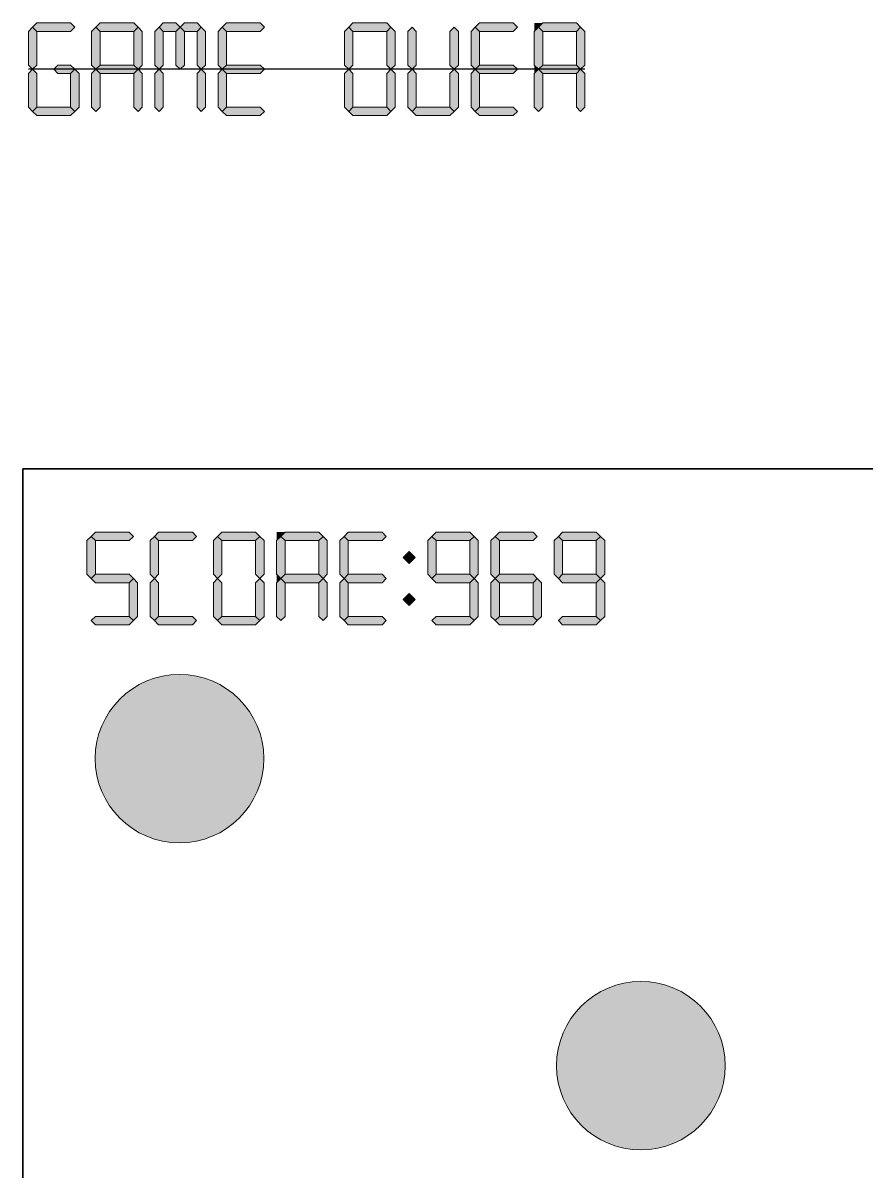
# Model space of a CAD drawing. Header units: millimetres. Extents: x -914 to 2637, y 40 to 664.
# Drawn here: x 2235.8 to 2435.8, y 373 to 645.5 of the extents above; entities that cross this region are included whole.
import ezdxf

# ---------------------------------------------------------------- set-up
doc = ezdxf.new("R2010")
doc.units = ezdxf.units.MM
doc.header["$MEASUREMENT"] = 0
doc.layers.get('DEFPOINTS').update_dxf_attribs({"lineweight": 9})
picture_1 = doc.add_image_def('image1.jpg', size_in_pixel=(400, 500))

msp = doc.modelspace()

# ---------------------------------------------------------------- hatches: boundary and pattern name
h = msp.add_hatch(color=256)
h.dxf.hatch_style = 1
h.set_gradient(color1=(255, 0, 255), color2=(255, 0, 0), rotation=90, tint=1, name='SPHERICAL')
h.paths.add_polyline_path([(2237.09, 635.48), (2238.09, 634.48), (2239.09, 635.48), (2239.09, 643.48), (2238.09, 644.48), (2237.09, 643.48)])
h = msp.add_hatch(color=256)
h.dxf.hatch_style = 1
h.set_gradient(color1=(255, 0, 255), color2=(255, 0, 0), rotation=90, tint=1, name='SPHERICAL')
h.paths.add_polyline_path([(2247.09, 643.48), (2248.09, 644.48), (2247.09, 645.48), (2239.09, 645.48), (2238.09, 644.48), (2239.09, 643.48)])
h = msp.add_hatch(color=256)
h.dxf.hatch_style = 1
h.set_gradient(color1=(255, 0, 255), color2=(255, 0, 0), rotation=90, tint=1, name='SPHERICAL')
h.paths.add_polyline_path([(2252.09, 635.48), (2253.09, 634.48), (2254.09, 635.48), (2254.09, 643.48), (2253.09, 644.48), (2252.09, 643.48)])
h = msp.add_hatch(color=256)
h.dxf.hatch_style = 1
h.set_gradient(color1=(255, 0, 255), color2=(255, 0, 0), rotation=90, tint=1, name='SPHERICAL')
h.paths.add_polyline_path([(2262.09, 643.48), (2263.09, 644.48), (2262.09, 645.48), (2254.09, 645.48), (2253.09, 644.48), (2254.09, 643.48)])
h = msp.add_hatch(color=256)
h.dxf.hatch_style = 1
h.set_gradient(color1=(255, 0, 255), color2=(255, 0, 0), rotation=90, tint=1, name='SPHERICAL')
h.paths.add_polyline_path([(2262.09, 635.48), (2263.09, 634.48), (2264.09, 635.48), (2264.09, 643.48), (2263.09, 644.48), (2262.09, 643.48)])
h = msp.add_hatch(color=256)
h.dxf.hatch_style = 1
h.set_gradient(color1=(255, 0, 255), color2=(255, 0, 0), rotation=90, tint=1, name='SPHERICAL')
h.paths.add_polyline_path([(2267.09, 635.48), (2268.09, 634.48), (2269.09, 635.48), (2269.09, 643.48), (2268.09, 644.48), (2267.09, 643.48)])
h = msp.add_hatch(color=256)
h.dxf.hatch_style = 1
h.set_gradient(color1=(255, 0, 255), color2=(255, 0, 0), rotation=90, tint=1, name='SPHERICAL')
h.paths.add_polyline_path([(2273.09, 644.48), (2272.09, 645.48), (2269.09, 645.48), (2268.09, 644.48), (2269.09, 643.48), (2272.09, 643.48)])
h = msp.add_hatch(color=256)
h.dxf.hatch_style = 1
h.set_gradient(color1=(255, 0, 255), color2=(255, 0, 0), rotation=90, tint=1, name='SPHERICAL')
h.paths.add_polyline_path([(2272.09, 635.48), (2273.09, 634.48), (2274.09, 635.48), (2274.09, 643.48), (2273.09, 644.48), (2272.09, 643.48)])
h = msp.add_hatch(color=256)
h.dxf.hatch_style = 1
h.set_gradient(color1=(255, 0, 255), color2=(255, 0, 0), rotation=90, tint=1, name='SPHERICAL')
h.paths.add_polyline_path([(2274.09, 643.48), (2277.09, 643.48), (2278.09, 644.48), (2277.09, 645.48), (2274.09, 645.48), (2273.09, 644.48)])
h = msp.add_hatch(color=256)
h.dxf.hatch_style = 1
h.set_gradient(color1=(255, 0, 255), color2=(255, 0, 0), rotation=90, tint=1, name='SPHERICAL')
h.paths.add_polyline_path([(2277.09, 635.48), (2278.09, 634.48), (2279.09, 635.48), (2279.09, 643.48), (2278.09, 644.48), (2277.09, 643.48)])
h = msp.add_hatch(color=256)
h.dxf.hatch_style = 1
h.set_gradient(color1=(255, 0, 255), color2=(255, 0, 0), rotation=90, tint=1, name='SPHERICAL')
h.paths.add_polyline_path([(2282.09, 635.48), (2283.09, 634.48), (2284.09, 635.48), (2284.09, 643.48), (2283.09, 644.48), (2282.09, 643.48)])
h = msp.add_hatch(color=256)
h.dxf.hatch_style = 1
h.set_gradient(color1=(255, 0, 255), color2=(255, 0, 0), rotation=90, tint=1, name='SPHERICAL')
h.paths.add_polyline_path([(2292.09, 643.48), (2293.09, 644.48), (2292.09, 645.48), (2284.09, 645.48), (2283.09, 644.48), (2284.09, 643.48)])
h = msp.add_hatch(color=256)
h.dxf.hatch_style = 1
h.set_gradient(color1=(255, 0, 255), color2=(255, 0, 0), rotation=90, tint=1, name='SPHERICAL')
h.paths.add_polyline_path([(2312.09, 635.48), (2313.09, 634.48), (2314.09, 635.48), (2314.09, 643.48), (2313.09, 644.48), (2312.09, 643.48)])
h = msp.add_hatch(color=256)
h.dxf.hatch_style = 1
h.set_gradient(color1=(255, 0, 255), color2=(255, 0, 0), rotation=90, tint=1, name='SPHERICAL')
h.paths.add_polyline_path([(2322.09, 643.48), (2323.09, 644.48), (2322.09, 645.48), (2314.09, 645.48), (2313.09, 644.48), (2314.09, 643.48)])
h = msp.add_hatch(color=256)
h.dxf.hatch_style = 1
h.set_gradient(color1=(255, 0, 255), color2=(255, 0, 0), rotation=90, tint=1, name='SPHERICAL')
h.paths.add_polyline_path([(2322.09, 635.48), (2323.09, 634.48), (2324.09, 635.48), (2324.09, 643.48), (2323.09, 644.48), (2322.09, 643.48)])
h = msp.add_hatch(color=256)
h.dxf.hatch_style = 1
h.set_gradient(color1=(255, 0, 255), color2=(255, 0, 0), rotation=90, tint=1, name='SPHERICAL')
h.paths.add_polyline_path([(2327.09, 635.48), (2328.09, 634.48), (2329.09, 635.48), (2329.09, 643.48), (2328.09, 644.48), (2327.09, 643.48)])
h = msp.add_hatch(color=256)
h.dxf.hatch_style = 1
h.set_gradient(color1=(255, 0, 255), color2=(255, 0, 0), rotation=90, tint=1, name='SPHERICAL')
h.paths.add_polyline_path([(2337.09, 635.48), (2338.09, 634.48), (2339.09, 635.48), (2339.09, 643.48), (2338.09, 644.48), (2337.09, 643.48)])
h = msp.add_hatch(color=256)
h.dxf.hatch_style = 1
h.set_gradient(color1=(255, 0, 255), color2=(255, 0, 0), rotation=90, tint=1, name='SPHERICAL')
h.paths.add_polyline_path([(2342.09, 635.48), (2343.09, 634.48), (2344.09, 635.48), (2344.09, 643.48), (2343.09, 644.48), (2342.09, 643.48)])
h = msp.add_hatch(color=256)
h.dxf.hatch_style = 1
h.set_gradient(color1=(255, 0, 255), color2=(255, 0, 0), rotation=90, tint=1, name='SPHERICAL')
h.paths.add_polyline_path([(2352.09, 643.48), (2353.09, 644.48), (2352.09, 645.48), (2344.09, 645.48), (2343.09, 644.48), (2344.09, 643.48)])
h = msp.add_hatch(color=256)
h.dxf.hatch_style = 1
h.set_gradient(color1=(255, 0, 255), color2=(255, 0, 255), rotation=90, tint=1, name='SPHERICAL')
h.paths.add_polyline_path([(2359.09, 645.48), (2357.09, 645.48), (2358.09, 644.48)])
h = msp.add_hatch(color=256)
h.dxf.hatch_style = 1
h.set_gradient(color1=(255, 0, 255), color2=(255, 0, 255), rotation=90, tint=1, name='SPHERICAL')
h.paths.add_polyline_path([(2358.09, 644.48), (2357.09, 645.48), (2357.09, 643.48)])
h = msp.add_hatch(color=256)
h.dxf.hatch_style = 1
h.set_gradient(color1=(255, 0, 255), color2=(255, 0, 0), rotation=90, tint=1, name='SPHERICAL')
h.paths.add_polyline_path([(2357.09, 635.48), (2358.09, 634.48), (2359.09, 635.48), (2359.09, 643.48), (2358.09, 644.48), (2357.09, 643.48)])
h = msp.add_hatch(color=256)
h.dxf.hatch_style = 1
h.set_gradient(color1=(255, 0, 255), color2=(255, 0, 0), rotation=90, tint=1, name='SPHERICAL')
h.paths.add_polyline_path([(2367.09, 643.48), (2368.09, 644.48), (2367.09, 645.48), (2359.09, 645.48), (2358.09, 644.48), (2359.09, 643.48)])
h = msp.add_hatch(color=256)
h.dxf.hatch_style = 1
h.set_gradient(color1=(255, 0, 255), color2=(255, 0, 0), rotation=90, tint=1, name='SPHERICAL')
h.paths.add_polyline_path([(2367.09, 635.48), (2368.09, 634.48), (2369.09, 635.48), (2369.09, 643.48), (2368.09, 644.48), (2367.09, 643.48)])
h = msp.add_hatch(color=256)
h.dxf.hatch_style = 1
h.set_gradient(color1=(255, 0, 255), color2=(255, 0, 0), rotation=90, tint=1, name='SPHERICAL')
h.paths.add_polyline_path([(2243.09, 634.48), (2244.09, 633.48), (2247.09, 633.48), (2248.09, 634.48), (2247.09, 635.48), (2244.09, 635.48)])
h = msp.add_hatch(color=256)
h.dxf.hatch_style = 1
h.set_gradient(color1=(255, 0, 255), color2=(255, 0, 0), rotation=90, tint=1, name='SPHERICAL')
h.paths.add_polyline_path([(2262.09, 633.48), (2263.09, 634.48), (2262.09, 635.48), (2254.09, 635.48), (2253.09, 634.48), (2254.09, 633.48)])
h = msp.add_hatch(color=256)
h.dxf.hatch_style = 1
h.set_gradient(color1=(255, 0, 255), color2=(255, 0, 0), rotation=90, tint=1, name='SPHERICAL')
h.paths.add_polyline_path([(2292.09, 633.48), (2293.09, 634.48), (2292.09, 635.48), (2284.09, 635.48), (2283.09, 634.48), (2284.09, 633.48)])
h = msp.add_hatch(color=256)
h.dxf.hatch_style = 1
h.set_gradient(color1=(255, 0, 255), color2=(255, 0, 0), rotation=90, tint=1, name='SPHERICAL')
h.paths.add_polyline_path([(2352.09, 633.48), (2353.09, 634.48), (2352.09, 635.48), (2344.09, 635.48), (2343.09, 634.48), (2344.09, 633.48)])
h = msp.add_hatch(color=256)
h.dxf.hatch_style = 1
h.set_gradient(color1=(255, 0, 255), color2=(255, 0, 255), rotation=90, tint=1, name='SPHERICAL')
h.paths.add_polyline_path([(2358.09, 634.48), (2357.09, 635.48), (2357.09, 633.48)])
h = msp.add_hatch(color=256)
h.dxf.hatch_style = 1
h.set_gradient(color1=(255, 0, 255), color2=(255, 0, 0), rotation=90, tint=1, name='SPHERICAL')
h.paths.add_polyline_path([(2367.09, 633.48), (2368.09, 634.48), (2367.09, 635.48), (2359.09, 635.48), (2358.09, 634.48), (2359.09, 633.48)])
h = msp.add_hatch(color=256)
h.dxf.hatch_style = 1
h.set_gradient(color1=(255, 0, 255), color2=(255, 0, 0), rotation=90, tint=1, name='SPHERICAL')
h.paths.add_polyline_path([(2237.09, 625.48), (2238.09, 624.48), (2239.09, 625.48), (2239.09, 633.48), (2238.09, 634.48), (2237.09, 633.48)])
h = msp.add_hatch(color=256)
h.dxf.hatch_style = 1
h.set_gradient(color1=(255, 0, 255), color2=(255, 0, 0), rotation=90, tint=1, name='SPHERICAL')
h.paths.add_polyline_path([(2247.09, 625.48), (2248.09, 624.48), (2249.09, 625.48), (2249.09, 633.48), (2248.09, 634.48), (2247.09, 633.48)])
h = msp.add_hatch(color=256)
h.dxf.hatch_style = 1
h.set_gradient(color1=(255, 0, 255), color2=(255, 0, 0), rotation=90, tint=1, name='SPHERICAL')
h.paths.add_polyline_path([(2252.09, 625.48), (2253.09, 624.48), (2254.09, 625.48), (2254.09, 633.48), (2253.09, 634.48), (2252.09, 633.48)])
h = msp.add_hatch(color=256)
h.dxf.hatch_style = 1
h.set_gradient(color1=(255, 0, 255), color2=(255, 0, 0), rotation=90, tint=1, name='SPHERICAL')
h.paths.add_polyline_path([(2262.09, 625.48), (2263.09, 624.48), (2264.09, 625.48), (2264.09, 633.48), (2263.09, 634.48), (2262.09, 633.48)])
h = msp.add_hatch(color=256)
h.dxf.hatch_style = 1
h.set_gradient(color1=(255, 0, 255), color2=(255, 0, 0), rotation=90, tint=1, name='SPHERICAL')
h.paths.add_polyline_path([(2267.09, 625.48), (2268.09, 624.48), (2269.09, 625.48), (2269.09, 633.48), (2268.09, 634.48), (2267.09, 633.48)])
h = msp.add_hatch(color=256)
h.dxf.hatch_style = 1
h.set_gradient(color1=(255, 0, 255), color2=(255, 0, 0), rotation=90, tint=1, name='SPHERICAL')
h.paths.add_polyline_path([(2277.09, 625.48), (2278.09, 624.48), (2279.09, 625.48), (2279.09, 633.48), (2278.09, 634.48), (2277.09, 633.48)])
h = msp.add_hatch(color=256)
h.dxf.hatch_style = 1
h.set_gradient(color1=(255, 0, 255), color2=(255, 0, 0), rotation=90, tint=1, name='SPHERICAL')
h.paths.add_polyline_path([(2282.09, 625.48), (2283.09, 624.48), (2284.09, 625.48), (2284.09, 633.48), (2283.09, 634.48), (2282.09, 633.48)])
h = msp.add_hatch(color=256)
h.dxf.hatch_style = 1
h.set_gradient(color1=(255, 0, 255), color2=(255, 0, 0), rotation=90, tint=1, name='SPHERICAL')
h.paths.add_polyline_path([(2312.09, 625.48), (2313.09, 624.48), (2314.09, 625.48), (2314.09, 633.48), (2313.09, 634.48), (2312.09, 633.48)])
h = msp.add_hatch(color=256)
h.dxf.hatch_style = 1
h.set_gradient(color1=(255, 0, 255), color2=(255, 0, 0), rotation=90, tint=1, name='SPHERICAL')
h.paths.add_polyline_path([(2322.09, 625.48), (2323.09, 624.48), (2324.09, 625.48), (2324.09, 633.48), (2323.09, 634.48), (2322.09, 633.48)])
h = msp.add_hatch(color=256)
h.dxf.hatch_style = 1
h.set_gradient(color1=(255, 0, 255), color2=(255, 0, 0), rotation=90, tint=1, name='SPHERICAL')
h.paths.add_polyline_path([(2327.09, 625.48), (2328.09, 624.48), (2329.09, 625.48), (2329.09, 633.48), (2328.09, 634.48), (2327.09, 633.48)])
h = msp.add_hatch(color=256)
h.dxf.hatch_style = 1
h.set_gradient(color1=(255, 0, 255), color2=(255, 0, 0), rotation=90, tint=1, name='SPHERICAL')
h.paths.add_polyline_path([(2337.09, 625.48), (2338.09, 624.48), (2339.09, 625.48), (2339.09, 633.48), (2338.09, 634.48), (2337.09, 633.48)])
h = msp.add_hatch(color=256)
h.dxf.hatch_style = 1
h.set_gradient(color1=(255, 0, 255), color2=(255, 0, 0), rotation=90, tint=1, name='SPHERICAL')
h.paths.add_polyline_path([(2342.09, 625.48), (2343.09, 624.48), (2344.09, 625.48), (2344.09, 633.48), (2343.09, 634.48), (2342.09, 633.48)])
h = msp.add_hatch(color=256)
h.dxf.hatch_style = 1
h.set_gradient(color1=(255, 0, 255), color2=(255, 0, 0), rotation=90, tint=1, name='SPHERICAL')
h.paths.add_polyline_path([(2357.09, 625.48), (2358.09, 624.48), (2359.09, 625.48), (2359.09, 633.48), (2358.09, 634.48), (2357.09, 633.48)])
h = msp.add_hatch(color=256)
h.dxf.hatch_style = 1
h.set_gradient(color1=(255, 0, 255), color2=(255, 0, 0), rotation=90, tint=1, name='SPHERICAL')
h.paths.add_polyline_path([(2367.09, 625.48), (2368.09, 624.48), (2369.09, 625.48), (2369.09, 633.48), (2368.09, 634.48), (2367.09, 633.48)])
h = msp.add_hatch(color=256)
h.dxf.hatch_style = 1
h.set_gradient(color1=(255, 0, 255), color2=(255, 0, 0), rotation=90, tint=1, name='SPHERICAL')
h.paths.add_polyline_path([(2247.09, 623.48), (2248.09, 624.48), (2247.09, 625.48), (2239.09, 625.48), (2238.09, 624.48), (2239.09, 623.48)])
h = msp.add_hatch(color=256)
h.dxf.hatch_style = 1
h.set_gradient(color1=(255, 0, 255), color2=(255, 0, 0), rotation=90, tint=1, name='SPHERICAL')
h.paths.add_polyline_path([(2292.09, 623.48), (2293.09, 624.48), (2292.09, 625.48), (2284.09, 625.48), (2283.09, 624.48), (2284.09, 623.48)])
h = msp.add_hatch(color=256)
h.dxf.hatch_style = 1
h.set_gradient(color1=(255, 0, 255), color2=(255, 0, 0), rotation=90, tint=1, name='SPHERICAL')
h.paths.add_polyline_path([(2322.09, 623.48), (2323.09, 624.48), (2322.09, 625.48), (2314.09, 625.48), (2313.09, 624.48), (2314.09, 623.48)])
h = msp.add_hatch(color=256)
h.dxf.hatch_style = 1
h.set_gradient(color1=(255, 0, 255), color2=(255, 0, 0), rotation=90, tint=1, name='SPHERICAL')
h.paths.add_polyline_path([(2337.09, 623.48), (2338.09, 624.48), (2337.09, 625.48), (2329.09, 625.48), (2328.09, 624.48), (2329.09, 623.48)])
h = msp.add_hatch(color=256)
h.dxf.hatch_style = 1
h.set_gradient(color1=(255, 0, 255), color2=(255, 0, 0), rotation=90, tint=1, name='SPHERICAL')
h.paths.add_polyline_path([(2352.09, 623.48), (2353.09, 624.48), (2352.09, 625.48), (2344.09, 625.48), (2343.09, 624.48), (2344.09, 623.48)])
h = msp.add_hatch(color=256)
h.dxf.hatch_style = 1
h.set_gradient(color1=(255, 0, 255), color2=(255, 0, 0), rotation=90, tint=1, name='SPHERICAL')
h.paths.add_polyline_path([(2250.98, 514.62), (2251.98, 513.62), (2252.98, 514.62), (2252.98, 522.62), (2251.98, 523.62), (2250.98, 522.62)])
h = msp.add_hatch(color=256)
h.dxf.hatch_style = 1
h.set_gradient(color1=(255, 0, 255), color2=(255, 0, 0), rotation=90, tint=1, name='SPHERICAL')
h.paths.add_polyline_path([(2260.98, 522.62), (2261.98, 523.62), (2260.98, 524.62), (2252.98, 524.62), (2251.98, 523.62), (2252.98, 522.62)])
h = msp.add_hatch(color=256)
h.dxf.hatch_style = 1
h.set_gradient(color1=(255, 0, 255), color2=(255, 0, 0), rotation=90, tint=1, name='SPHERICAL')
h.paths.add_polyline_path([(2265.98, 514.62), (2266.98, 513.62), (2267.98, 514.62), (2267.98, 522.62), (2266.98, 523.62), (2265.98, 522.62)])
h = msp.add_hatch(color=256)
h.dxf.hatch_style = 1
h.set_gradient(color1=(255, 0, 255), color2=(255, 0, 0), rotation=90, tint=1, name='SPHERICAL')
h.paths.add_polyline_path([(2275.98, 522.62), (2276.98, 523.62), (2275.98, 524.62), (2267.98, 524.62), (2266.98, 523.62), (2267.98, 522.62)])
h = msp.add_hatch(color=256)
h.dxf.hatch_style = 1
h.set_gradient(color1=(255, 0, 255), color2=(255, 0, 0), rotation=90, tint=1, name='SPHERICAL')
h.paths.add_polyline_path([(2280.98, 514.62), (2281.98, 513.62), (2282.98, 514.62), (2282.98, 522.62), (2281.98, 523.62), (2280.98, 522.62)])
h = msp.add_hatch(color=256)
h.dxf.hatch_style = 1
h.set_gradient(color1=(255, 0, 255), color2=(255, 0, 0), rotation=90, tint=1, name='SPHERICAL')
h.paths.add_polyline_path([(2290.98, 522.62), (2291.98, 523.62), (2290.98, 524.62), (2282.98, 524.62), (2281.98, 523.62), (2282.98, 522.62)])
h = msp.add_hatch(color=256)
h.dxf.hatch_style = 1
h.set_gradient(color1=(255, 0, 255), color2=(255, 0, 0), rotation=90, tint=1, name='SPHERICAL')
h.paths.add_polyline_path([(2290.98, 514.62), (2291.98, 513.62), (2292.98, 514.62), (2292.98, 522.62), (2291.98, 523.62), (2290.98, 522.62)])
h = msp.add_hatch(color=256)
h.dxf.hatch_style = 1
h.set_gradient(color1=(255, 0, 255), color2=(255, 0, 255), rotation=90, tint=1, name='SPHERICAL')
h.paths.add_polyline_path([(2297.98, 524.62), (2295.98, 524.62), (2296.98, 523.62)])
h = msp.add_hatch(color=256)
h.dxf.hatch_style = 1
h.set_gradient(color1=(255, 0, 255), color2=(255, 0, 255), rotation=90, tint=1, name='SPHERICAL')
h.paths.add_polyline_path([(2296.98, 523.62), (2295.98, 524.62), (2295.98, 522.62)])
h = msp.add_hatch(color=256)
h.dxf.hatch_style = 1
h.set_gradient(color1=(255, 0, 255), color2=(255, 0, 0), rotation=90, tint=1, name='SPHERICAL')
h.paths.add_polyline_path([(2295.98, 514.62), (2296.98, 513.62), (2297.98, 514.62), (2297.98, 522.62), (2296.98, 523.62), (2295.98, 522.62)])
h = msp.add_hatch(color=256)
h.dxf.hatch_style = 1
h.set_gradient(color1=(255, 0, 255), color2=(255, 0, 0), rotation=90, tint=1, name='SPHERICAL')
h.paths.add_polyline_path([(2305.98, 522.62), (2306.98, 523.62), (2305.98, 524.62), (2297.98, 524.62), (2296.98, 523.62), (2297.98, 522.62)])
h = msp.add_hatch(color=256)
h.dxf.hatch_style = 1
h.set_gradient(color1=(255, 0, 255), color2=(255, 0, 0), rotation=90, tint=1, name='SPHERICAL')
h.paths.add_polyline_path([(2305.98, 514.62), (2306.98, 513.62), (2307.98, 514.62), (2307.98, 522.62), (2306.98, 523.62), (2305.98, 522.62)])
h = msp.add_hatch(color=256)
h.dxf.hatch_style = 1
h.set_gradient(color1=(255, 0, 255), color2=(255, 0, 0), rotation=90, tint=1, name='SPHERICAL')
h.paths.add_polyline_path([(2310.98, 514.62), (2311.98, 513.62), (2312.98, 514.62), (2312.98, 522.62), (2311.98, 523.62), (2310.98, 522.62)])
h = msp.add_hatch(color=256)
h.dxf.hatch_style = 1
h.set_gradient(color1=(255, 0, 255), color2=(255, 0, 0), rotation=90, tint=1, name='SPHERICAL')
h.paths.add_polyline_path([(2320.98, 522.62), (2321.98, 523.62), (2320.98, 524.62), (2312.98, 524.62), (2311.98, 523.62), (2312.98, 522.62)])
h = msp.add_hatch(color=256)
h.dxf.hatch_style = 1
h.set_gradient(color1=(255, 0, 255), color2=(255, 0, 0), rotation=90, tint=1, name='SPHERICAL')
h.paths.add_polyline_path([(2331.81, 514.62), (2332.81, 513.62), (2333.81, 514.62), (2333.81, 522.62), (2332.81, 523.62), (2331.81, 522.62)])
h = msp.add_hatch(color=256)
h.dxf.hatch_style = 1
h.set_gradient(color1=(255, 0, 255), color2=(255, 0, 0), rotation=90, tint=1, name='SPHERICAL')
h.paths.add_polyline_path([(2341.81, 522.62), (2342.81, 523.62), (2341.81, 524.62), (2333.81, 524.62), (2332.81, 523.62), (2333.81, 522.62)])
h = msp.add_hatch(color=256)
h.dxf.hatch_style = 1
h.set_gradient(color1=(255, 0, 255), color2=(255, 0, 0), rotation=90, tint=1, name='SPHERICAL')
h.paths.add_polyline_path([(2343.81, 522.62), (2342.81, 523.62), (2341.81, 522.62), (2341.81, 514.62), (2342.81, 513.62), (2343.81, 514.62)])
h = msp.add_hatch(color=256)
h.dxf.hatch_style = 1
h.set_gradient(color1=(255, 0, 255), color2=(255, 0, 0), rotation=90, tint=1, name='SPHERICAL')
h.paths.add_polyline_path([(2346.81, 514.62), (2347.81, 513.62), (2348.81, 514.62), (2348.81, 522.62), (2347.81, 523.62), (2346.81, 522.62)])
h = msp.add_hatch(color=256)
h.dxf.hatch_style = 1
h.set_gradient(color1=(255, 0, 255), color2=(255, 0, 0), rotation=90, tint=1, name='SPHERICAL')
h.paths.add_polyline_path([(2356.81, 522.62), (2357.81, 523.62), (2356.81, 524.62), (2348.81, 524.62), (2347.81, 523.62), (2348.81, 522.62)])
h = msp.add_hatch(color=256)
h.dxf.hatch_style = 1
h.set_gradient(color1=(255, 0, 255), color2=(255, 0, 0), rotation=90, tint=1, name='SPHERICAL')
h.paths.add_polyline_path([(2361.81, 514.62), (2362.81, 513.62), (2363.81, 514.62), (2363.81, 522.62), (2362.81, 523.62), (2361.81, 522.62)])
h = msp.add_hatch(color=256)
h.dxf.hatch_style = 1
h.set_gradient(color1=(255, 0, 255), color2=(255, 0, 0), rotation=90, tint=1, name='SPHERICAL')
h.paths.add_polyline_path([(2371.81, 522.62), (2372.81, 523.62), (2371.81, 524.62), (2363.81, 524.62), (2362.81, 523.62), (2363.81, 522.62)])
h = msp.add_hatch(color=256)
h.dxf.hatch_style = 1
h.set_gradient(color1=(255, 0, 255), color2=(255, 0, 0), rotation=90, tint=1, name='SPHERICAL')
h.paths.add_polyline_path([(2373.81, 522.62), (2372.81, 523.62), (2371.81, 522.62), (2371.81, 514.62), (2372.81, 513.62), (2373.81, 514.62)])
h = msp.add_hatch(color=256)
h.dxf.hatch_style = 1
h.set_gradient(color1=(255, 0, 255), color2=(255, 0, 0), rotation=90, tint=1, name='SPHERICAL')
h.paths.add_polyline_path([(2328.81, 518.62), (2327.39, 520.03), (2325.98, 518.62), (2327.39, 517.21)])
h = msp.add_hatch(color=256)
h.dxf.hatch_style = 1
h.set_gradient(color1=(255, 0, 255), color2=(255, 0, 0), rotation=90, tint=1, name='SPHERICAL')
h.paths.add_polyline_path([(2260.98, 512.62), (2261.98, 513.62), (2260.98, 514.62), (2252.98, 514.62), (2251.98, 513.62), (2252.98, 512.62)])
h = msp.add_hatch(color=256)
h.dxf.hatch_style = 1
h.set_gradient(color1=(255, 0, 255), color2=(255, 0, 0), rotation=90, tint=1, name='SPHERICAL')
h.paths.add_polyline_path([(2260.98, 504.62), (2261.98, 503.62), (2262.98, 504.62), (2262.98, 512.62), (2261.98, 513.62), (2260.98, 512.62)])
h = msp.add_hatch(color=256)
h.dxf.hatch_style = 1
h.set_gradient(color1=(255, 0, 255), color2=(255, 0, 0), rotation=90, tint=1, name='SPHERICAL')
h.paths.add_polyline_path([(2265.98, 504.62), (2266.98, 503.62), (2267.98, 504.62), (2267.98, 512.62), (2266.98, 513.62), (2265.98, 512.62)])
h = msp.add_hatch(color=256)
h.dxf.hatch_style = 1
h.set_gradient(color1=(255, 0, 255), color2=(255, 0, 0), rotation=90, tint=1, name='SPHERICAL')
h.paths.add_polyline_path([(2280.98, 504.62), (2281.98, 503.62), (2282.98, 504.62), (2282.98, 512.62), (2281.98, 513.62), (2280.98, 512.62)])
h = msp.add_hatch(color=256)
h.dxf.hatch_style = 1
h.set_gradient(color1=(255, 0, 255), color2=(255, 0, 0), rotation=90, tint=1, name='SPHERICAL')
h.paths.add_polyline_path([(2290.98, 504.62), (2291.98, 503.62), (2292.98, 504.62), (2292.98, 512.62), (2291.98, 513.62), (2290.98, 512.62)])
h = msp.add_hatch(color=256)
h.dxf.hatch_style = 1
h.set_gradient(color1=(255, 0, 255), color2=(255, 0, 255), rotation=90, tint=1, name='SPHERICAL')
h.paths.add_polyline_path([(2296.98, 513.62), (2295.98, 514.62), (2295.98, 512.62)])
h = msp.add_hatch(color=256)
h.dxf.hatch_style = 1
h.set_gradient(color1=(255, 0, 255), color2=(255, 0, 0), rotation=90, tint=1, name='SPHERICAL')
h.paths.add_polyline_path([(2295.98, 504.62), (2296.98, 503.62), (2297.98, 504.62), (2297.98, 512.62), (2296.98, 513.62), (2295.98, 512.62)])
h = msp.add_hatch(color=256)
h.dxf.hatch_style = 1
h.set_gradient(color1=(255, 0, 255), color2=(255, 0, 0), rotation=90, tint=1, name='SPHERICAL')
h.paths.add_polyline_path([(2305.98, 512.62), (2306.98, 513.62), (2305.98, 514.62), (2297.98, 514.62), (2296.98, 513.62), (2297.98, 512.62)])
h = msp.add_hatch(color=256)
h.dxf.hatch_style = 1
h.set_gradient(color1=(255, 0, 255), color2=(255, 0, 0), rotation=90, tint=1, name='SPHERICAL')
h.paths.add_polyline_path([(2305.98, 504.62), (2306.98, 503.62), (2307.98, 504.62), (2307.98, 512.62), (2306.98, 513.62), (2305.98, 512.62)])
h = msp.add_hatch(color=256)
h.dxf.hatch_style = 1
h.set_gradient(color1=(255, 0, 255), color2=(255, 0, 0), rotation=90, tint=1, name='SPHERICAL')
h.paths.add_polyline_path([(2310.98, 504.62), (2311.98, 503.62), (2312.98, 504.62), (2312.98, 512.62), (2311.98, 513.62), (2310.98, 512.62)])
h = msp.add_hatch(color=256)
h.dxf.hatch_style = 1
h.set_gradient(color1=(255, 0, 255), color2=(255, 0, 0), rotation=90, tint=1, name='SPHERICAL')
h.paths.add_polyline_path([(2320.98, 512.62), (2321.98, 513.62), (2320.98, 514.62), (2312.98, 514.62), (2311.98, 513.62), (2312.98, 512.62)])
h = msp.add_hatch(color=256)
h.dxf.hatch_style = 1
h.set_gradient(color1=(255, 0, 255), color2=(255, 0, 0), rotation=90, tint=1, name='SPHERICAL')
h.paths.add_polyline_path([(2341.81, 512.62), (2342.81, 513.62), (2341.81, 514.62), (2333.81, 514.62), (2332.81, 513.62), (2333.81, 512.62)])
h = msp.add_hatch(color=256)
h.dxf.hatch_style = 1
h.set_gradient(color1=(255, 0, 255), color2=(255, 0, 0), rotation=90, tint=1, name='SPHERICAL')
h.paths.add_polyline_path([(2343.81, 512.62), (2342.81, 513.62), (2341.81, 512.62), (2341.81, 504.62), (2342.81, 503.62), (2343.81, 504.62)])
h = msp.add_hatch(color=256)
h.dxf.hatch_style = 1
h.set_gradient(color1=(255, 0, 255), color2=(255, 0, 0), rotation=90, tint=1, name='SPHERICAL')
h.paths.add_polyline_path([(2346.81, 504.62), (2347.81, 503.62), (2348.81, 504.62), (2348.81, 512.62), (2347.81, 513.62), (2346.81, 512.62)])
h = msp.add_hatch(color=256)
h.dxf.hatch_style = 1
h.set_gradient(color1=(255, 0, 255), color2=(255, 0, 0), rotation=90, tint=1, name='SPHERICAL')
h.paths.add_polyline_path([(2356.81, 512.62), (2357.81, 513.62), (2356.81, 514.62), (2348.81, 514.62), (2347.81, 513.62), (2348.81, 512.62)])
h = msp.add_hatch(color=256)
h.dxf.hatch_style = 1
h.set_gradient(color1=(255, 0, 255), color2=(255, 0, 0), rotation=90, tint=1, name='SPHERICAL')
h.paths.add_polyline_path([(2358.81, 512.62), (2357.81, 513.62), (2356.81, 512.62), (2356.81, 504.62), (2357.81, 503.62), (2358.81, 504.62)])
h = msp.add_hatch(color=256)
h.dxf.hatch_style = 1
h.set_gradient(color1=(255, 0, 255), color2=(255, 0, 0), rotation=90, tint=1, name='SPHERICAL')
h.paths.add_polyline_path([(2371.81, 512.62), (2372.81, 513.62), (2371.81, 514.62), (2363.81, 514.62), (2362.81, 513.62), (2363.81, 512.62)])
h = msp.add_hatch(color=256)
h.dxf.hatch_style = 1
h.set_gradient(color1=(255, 0, 255), color2=(255, 0, 0), rotation=90, tint=1, name='SPHERICAL')
h.paths.add_polyline_path([(2373.81, 512.62), (2372.81, 513.62), (2371.81, 512.62), (2371.81, 504.62), (2372.81, 503.62), (2373.81, 504.62)])
h = msp.add_hatch(color=256)
h.dxf.hatch_style = 1
h.set_gradient(color1=(255, 0, 255), color2=(255, 0, 0), rotation=90, tint=1, name='SPHERICAL')
h.paths.add_polyline_path([(2327.39, 510.03), (2325.98, 508.62), (2327.39, 507.21), (2328.81, 508.62)])
h = msp.add_hatch(color=256)
h.dxf.hatch_style = 1
h.set_gradient(color1=(255, 0, 255), color2=(255, 0, 0), rotation=90, tint=1, name='SPHERICAL')
h.paths.add_polyline_path([(2260.98, 502.62), (2261.98, 503.62), (2260.98, 504.62), (2252.98, 504.62), (2251.98, 503.62), (2252.98, 502.62)])
h = msp.add_hatch(color=256)
h.dxf.hatch_style = 1
h.set_gradient(color1=(255, 0, 255), color2=(255, 0, 0), rotation=90, tint=1, name='SPHERICAL')
h.paths.add_polyline_path([(2275.98, 502.62), (2276.98, 503.62), (2275.98, 504.62), (2267.98, 504.62), (2266.98, 503.62), (2267.98, 502.62)])
h = msp.add_hatch(color=256)
h.dxf.hatch_style = 1
h.set_gradient(color1=(255, 0, 255), color2=(255, 0, 0), rotation=90, tint=1, name='SPHERICAL')
h.paths.add_polyline_path([(2290.98, 502.62), (2291.98, 503.62), (2290.98, 504.62), (2282.98, 504.62), (2281.98, 503.62), (2282.98, 502.62)])
h = msp.add_hatch(color=256)
h.dxf.hatch_style = 1
h.set_gradient(color1=(255, 0, 255), color2=(255, 0, 0), rotation=90, tint=1, name='SPHERICAL')
h.paths.add_polyline_path([(2320.98, 502.62), (2321.98, 503.62), (2320.98, 504.62), (2312.98, 504.62), (2311.98, 503.62), (2312.98, 502.62)])
h = msp.add_hatch(color=256)
h.dxf.hatch_style = 1
h.set_gradient(color1=(255, 0, 255), color2=(255, 0, 0), rotation=90, tint=1, name='SPHERICAL')
h.paths.add_polyline_path([(2341.81, 502.62), (2342.81, 503.62), (2341.81, 504.62), (2333.81, 504.62), (2332.81, 503.62), (2333.81, 502.62)])
h = msp.add_hatch(color=256)
h.dxf.hatch_style = 1
h.set_gradient(color1=(255, 0, 255), color2=(255, 0, 0), rotation=90, tint=1, name='SPHERICAL')
h.paths.add_polyline_path([(2356.81, 502.62), (2357.81, 503.62), (2356.81, 504.62), (2348.81, 504.62), (2347.81, 503.62), (2348.81, 502.62)])
h = msp.add_hatch(color=256)
h.dxf.hatch_style = 1
h.set_gradient(color1=(255, 0, 255), color2=(255, 0, 0), rotation=90, tint=1, name='SPHERICAL')
h.paths.add_polyline_path([(2371.81, 502.62), (2372.81, 503.62), (2371.81, 504.62), (2363.81, 504.62), (2362.81, 503.62), (2363.81, 502.62)])
h = msp.add_hatch(color=256)
h.dxf.hatch_style = 1
h.set_gradient(color1=(0, 0, 255), rotation=90, tint=1, name='SPHERICAL')
h.paths.add_polyline_path([(2292.93, 470.86, 1), (2252.93, 470.86, 1)])
h = msp.add_hatch(color=256)
h.dxf.hatch_style = 1
h.set_gradient(color1=(255, 0, 0), rotation=90, tint=1, name='SPHERICAL')
h.paths.add_polyline_path([(2402.38, 397.97, 1), (2362.38, 397.97, 1)])

# ---------------------------------------------------------------- linework, layer by layer
msp.add_line((2369.09, 634.48), (2237.09, 634.48))
msp.add_lwpolyline([(2235.8, 39.62), (2635.8, 39.62), (2635.8, 539.62), (2235.8, 539.62)], close=True)
at = {"layer": 'DEFPOINTS'}
for points in [[(2239.09, 635.48), (2239.09, 643.48), (2238.09, 644.48), (2237.09, 643.48), (2237.09, 635.48), (2238.09, 634.48)], [(2247.09, 645.48), (2239.09, 645.48), (2238.09, 644.48), (2239.09, 643.48), (2247.09, 643.48), (2248.09, 644.48)], [(2254.09, 635.48), (2254.09, 643.48), (2253.09, 644.48), (2252.09, 643.48), (2252.09, 635.48), (2253.09, 634.48)], [(2262.09, 645.48), (2254.09, 645.48), (2253.09, 644.48), (2254.09, 643.48), (2262.09, 643.48), (2263.09, 644.48)], [(2264.09, 635.48), (2264.09, 643.48), (2263.09, 644.48), (2262.09, 643.48), (2262.09, 635.48), (2263.09, 634.48)], [(2269.09, 635.48), (2269.09, 643.48), (2268.09, 644.48), (2267.09, 643.48), (2267.09, 635.48), (2268.09, 634.48)], [(2272.09, 645.48), (2269.09, 645.48), (2268.09, 644.48), (2269.09, 643.48), (2272.09, 643.48), (2273.09, 644.48)], [(2274.09, 635.48), (2274.09, 643.48), (2273.09, 644.48), (2272.09, 643.48), (2272.09, 635.48), (2273.09, 634.48)], [(2274.09, 645.48), (2277.09, 645.48), (2278.09, 644.48), (2277.09, 643.48), (2274.09, 643.48), (2273.09, 644.48)], [(2279.09, 635.48), (2279.09, 643.48), (2278.09, 644.48), (2277.09, 643.48), (2277.09, 635.48), (2278.09, 634.48)], [(2284.09, 635.48), (2284.09, 643.48), (2283.09, 644.48), (2282.09, 643.48), (2282.09, 635.48), (2283.09, 634.48)], [(2292.09, 645.48), (2284.09, 645.48), (2283.09, 644.48), (2284.09, 643.48), (2292.09, 643.48), (2293.09, 644.48)], [(2314.09, 635.48), (2314.09, 643.48), (2313.09, 644.48), (2312.09, 643.48), (2312.09, 635.48), (2313.09, 634.48)], [(2322.09, 645.48), (2314.09, 645.48), (2313.09, 644.48), (2314.09, 643.48), (2322.09, 643.48), (2323.09, 644.48)], [(2324.09, 635.48), (2324.09, 643.48), (2323.09, 644.48), (2322.09, 643.48), (2322.09, 635.48), (2323.09, 634.48)], [(2329.09, 635.48), (2329.09, 643.48), (2328.09, 644.48), (2327.09, 643.48), (2327.09, 635.48), (2328.09, 634.48)], [(2339.09, 635.48), (2339.09, 643.48), (2338.09, 644.48), (2337.09, 643.48), (2337.09, 635.48), (2338.09, 634.48)], [(2344.09, 635.48), (2344.09, 643.48), (2343.09, 644.48), (2342.09, 643.48), (2342.09, 635.48), (2343.09, 634.48)], [(2352.09, 645.48), (2344.09, 645.48), (2343.09, 644.48), (2344.09, 643.48), (2352.09, 643.48), (2353.09, 644.48)], [(2359.09, 635.48), (2359.09, 643.48), (2358.09, 644.48), (2357.09, 643.48), (2357.09, 635.48), (2358.09, 634.48)], [(2367.09, 645.48), (2359.09, 645.48), (2358.09, 644.48), (2359.09, 643.48), (2367.09, 643.48), (2368.09, 644.48)], [(2369.09, 635.48), (2369.09, 643.48), (2368.09, 644.48), (2367.09, 643.48), (2367.09, 635.48), (2368.09, 634.48)], [(2247.09, 635.48), (2244.09, 635.48), (2243.09, 634.48), (2244.09, 633.48), (2247.09, 633.48), (2248.09, 634.48)], [(2262.09, 635.48), (2254.09, 635.48), (2253.09, 634.48), (2254.09, 633.48), (2262.09, 633.48), (2263.09, 634.48)], [(2292.09, 635.48), (2284.09, 635.48), (2283.09, 634.48), (2284.09, 633.48), (2292.09, 633.48), (2293.09, 634.48)], [(2352.09, 635.48), (2344.09, 635.48), (2343.09, 634.48), (2344.09, 633.48), (2352.09, 633.48), (2353.09, 634.48)], [(2367.09, 635.48), (2359.09, 635.48), (2358.09, 634.48), (2359.09, 633.48), (2367.09, 633.48), (2368.09, 634.48)], [(2239.09, 625.48), (2239.09, 633.48), (2238.09, 634.48), (2237.09, 633.48), (2237.09, 625.48), (2238.09, 624.48)], [(2249.09, 625.48), (2249.09, 633.48), (2248.09, 634.48), (2247.09, 633.48), (2247.09, 625.48), (2248.09, 624.48)], [(2254.09, 625.48), (2254.09, 633.48), (2253.09, 634.48), (2252.09, 633.48), (2252.09, 625.48), (2253.09, 624.48)], [(2264.09, 625.48), (2264.09, 633.48), (2263.09, 634.48), (2262.09, 633.48), (2262.09, 625.48), (2263.09, 624.48)], [(2269.09, 625.48), (2269.09, 633.48), (2268.09, 634.48), (2267.09, 633.48), (2267.09, 625.48), (2268.09, 624.48)], [(2279.09, 625.48), (2279.09, 633.48), (2278.09, 634.48), (2277.09, 633.48), (2277.09, 625.48), (2278.09, 624.48)], [(2284.09, 625.48), (2284.09, 633.48), (2283.09, 634.48), (2282.09, 633.48), (2282.09, 625.48), (2283.09, 624.48)], [(2314.09, 625.48), (2314.09, 633.48), (2313.09, 634.48), (2312.09, 633.48), (2312.09, 625.48), (2313.09, 624.48)], [(2324.09, 625.48), (2324.09, 633.48), (2323.09, 634.48), (2322.09, 633.48), (2322.09, 625.48), (2323.09, 624.48)], [(2329.09, 625.48), (2329.09, 633.48), (2328.09, 634.48), (2327.09, 633.48), (2327.09, 625.48), (2328.09, 624.48)], [(2339.09, 625.48), (2339.09, 633.48), (2338.09, 634.48), (2337.09, 633.48), (2337.09, 625.48), (2338.09, 624.48)], [(2344.09, 625.48), (2344.09, 633.48), (2343.09, 634.48), (2342.09, 633.48), (2342.09, 625.48), (2343.09, 624.48)], [(2359.09, 625.48), (2359.09, 633.48), (2358.09, 634.48), (2357.09, 633.48), (2357.09, 625.48), (2358.09, 624.48)], [(2369.09, 625.48), (2369.09, 633.48), (2368.09, 634.48), (2367.09, 633.48), (2367.09, 625.48), (2368.09, 624.48)], [(2247.09, 625.48), (2239.09, 625.48), (2238.09, 624.48), (2239.09, 623.48), (2247.09, 623.48), (2248.09, 624.48)], [(2292.09, 625.48), (2284.09, 625.48), (2283.09, 624.48), (2284.09, 623.48), (2292.09, 623.48), (2293.09, 624.48)], [(2322.09, 625.48), (2314.09, 625.48), (2313.09, 624.48), (2314.09, 623.48), (2322.09, 623.48), (2323.09, 624.48)], [(2337.09, 625.48), (2329.09, 625.48), (2328.09, 624.48), (2329.09, 623.48), (2337.09, 623.48), (2338.09, 624.48)], [(2352.09, 625.48), (2344.09, 625.48), (2343.09, 624.48), (2344.09, 623.48), (2352.09, 623.48), (2353.09, 624.48)], [(2252.98, 514.62), (2252.98, 522.62), (2251.98, 523.62), (2250.98, 522.62), (2250.98, 514.62), (2251.98, 513.62)], [(2260.98, 524.62), (2252.98, 524.62), (2251.98, 523.62), (2252.98, 522.62), (2260.98, 522.62), (2261.98, 523.62)], [(2267.98, 514.62), (2267.98, 522.62), (2266.98, 523.62), (2265.98, 522.62), (2265.98, 514.62), (2266.98, 513.62)], [(2275.98, 524.62), (2267.98, 524.62), (2266.98, 523.62), (2267.98, 522.62), (2275.98, 522.62), (2276.98, 523.62)], [(2282.98, 514.62), (2282.98, 522.62), (2281.98, 523.62), (2280.98, 522.62), (2280.98, 514.62), (2281.98, 513.62)], [(2290.98, 524.62), (2282.98, 524.62), (2281.98, 523.62), (2282.98, 522.62), (2290.98, 522.62), (2291.98, 523.62)], [(2292.98, 514.62), (2292.98, 522.62), (2291.98, 523.62), (2290.98, 522.62), (2290.98, 514.62), (2291.98, 513.62)], [(2297.98, 514.62), (2297.98, 522.62), (2296.98, 523.62), (2295.98, 522.62), (2295.98, 514.62), (2296.98, 513.62)], [(2305.98, 524.62), (2297.98, 524.62), (2296.98, 523.62), (2297.98, 522.62), (2305.98, 522.62), (2306.98, 523.62)], [(2307.98, 514.62), (2307.98, 522.62), (2306.98, 523.62), (2305.98, 522.62), (2305.98, 514.62), (2306.98, 513.62)], [(2312.98, 514.62), (2312.98, 522.62), (2311.98, 523.62), (2310.98, 522.62), (2310.98, 514.62), (2311.98, 513.62)], [(2320.98, 524.62), (2312.98, 524.62), (2311.98, 523.62), (2312.98, 522.62), (2320.98, 522.62), (2321.98, 523.62)], [(2333.81, 514.62), (2333.81, 522.62), (2332.81, 523.62), (2331.81, 522.62), (2331.81, 514.62), (2332.81, 513.62)], [(2333.81, 524.62), (2341.81, 524.62), (2342.81, 523.62), (2341.81, 522.62), (2333.81, 522.62), (2332.81, 523.62)], [(2341.81, 514.62), (2341.81, 522.62), (2342.81, 523.62), (2343.81, 522.62), (2343.81, 514.62), (2342.81, 513.62)], [(2348.81, 514.62), (2348.81, 522.62), (2347.81, 523.62), (2346.81, 522.62), (2346.81, 514.62), (2347.81, 513.62)], [(2348.81, 524.62), (2356.81, 524.62), (2357.81, 523.62), (2356.81, 522.62), (2348.81, 522.62), (2347.81, 523.62)], [(2363.81, 514.62), (2363.81, 522.62), (2362.81, 523.62), (2361.81, 522.62), (2361.81, 514.62), (2362.81, 513.62)], [(2363.81, 524.62), (2371.81, 524.62), (2372.81, 523.62), (2371.81, 522.62), (2363.81, 522.62), (2362.81, 523.62)], [(2371.81, 514.62), (2371.81, 522.62), (2372.81, 523.62), (2373.81, 522.62), (2373.81, 514.62), (2372.81, 513.62)], [(2325.98, 518.62), (2327.39, 520.03), (2328.81, 518.62), (2327.39, 517.21)], [(2260.98, 514.62), (2252.98, 514.62), (2251.98, 513.62), (2252.98, 512.62), (2260.98, 512.62), (2261.98, 513.62)], [(2262.98, 504.62), (2262.98, 512.62), (2261.98, 513.62), (2260.98, 512.62), (2260.98, 504.62), (2261.98, 503.62)], [(2267.98, 504.62), (2267.98, 512.62), (2266.98, 513.62), (2265.98, 512.62), (2265.98, 504.62), (2266.98, 503.62)], [(2282.98, 504.62), (2282.98, 512.62), (2281.98, 513.62), (2280.98, 512.62), (2280.98, 504.62), (2281.98, 503.62)], [(2292.98, 504.62), (2292.98, 512.62), (2291.98, 513.62), (2290.98, 512.62), (2290.98, 504.62), (2291.98, 503.62)], [(2297.98, 504.62), (2297.98, 512.62), (2296.98, 513.62), (2295.98, 512.62), (2295.98, 504.62), (2296.98, 503.62)], [(2305.98, 514.62), (2297.98, 514.62), (2296.98, 513.62), (2297.98, 512.62), (2305.98, 512.62), (2306.98, 513.62)], [(2307.98, 504.62), (2307.98, 512.62), (2306.98, 513.62), (2305.98, 512.62), (2305.98, 504.62), (2306.98, 503.62)], [(2312.98, 504.62), (2312.98, 512.62), (2311.98, 513.62), (2310.98, 512.62), (2310.98, 504.62), (2311.98, 503.62)], [(2320.98, 514.62), (2312.98, 514.62), (2311.98, 513.62), (2312.98, 512.62), (2320.98, 512.62), (2321.98, 513.62)], [(2333.81, 514.62), (2341.81, 514.62), (2342.81, 513.62), (2341.81, 512.62), (2333.81, 512.62), (2332.81, 513.62)], [(2341.81, 504.62), (2341.81, 512.62), (2342.81, 513.62), (2343.81, 512.62), (2343.81, 504.62), (2342.81, 503.62)], [(2348.81, 504.62), (2348.81, 512.62), (2347.81, 513.62), (2346.81, 512.62), (2346.81, 504.62), (2347.81, 503.62)], [(2348.81, 514.62), (2356.81, 514.62), (2357.81, 513.62), (2356.81, 512.62), (2348.81, 512.62), (2347.81, 513.62)], [(2356.81, 504.62), (2356.81, 512.62), (2357.81, 513.62), (2358.81, 512.62), (2358.81, 504.62), (2357.81, 503.62)], [(2363.81, 514.62), (2371.81, 514.62), (2372.81, 513.62), (2371.81, 512.62), (2363.81, 512.62), (2362.81, 513.62)], [(2371.81, 504.62), (2371.81, 512.62), (2372.81, 513.62), (2373.81, 512.62), (2373.81, 504.62), (2372.81, 503.62)], [(2325.98, 508.62), (2327.39, 507.21), (2328.81, 508.62), (2327.39, 510.03)], [(2260.98, 504.62), (2252.98, 504.62), (2251.98, 503.62), (2252.98, 502.62), (2260.98, 502.62), (2261.98, 503.62)], [(2275.98, 504.62), (2267.98, 504.62), (2266.98, 503.62), (2267.98, 502.62), (2275.98, 502.62), (2276.98, 503.62)], [(2290.98, 504.62), (2282.98, 504.62), (2281.98, 503.62), (2282.98, 502.62), (2290.98, 502.62), (2291.98, 503.62)], [(2320.98, 504.62), (2312.98, 504.62), (2311.98, 503.62), (2312.98, 502.62), (2320.98, 502.62), (2321.98, 503.62)], [(2333.81, 504.62), (2341.81, 504.62), (2342.81, 503.62), (2341.81, 502.62), (2333.81, 502.62), (2332.81, 503.62)], [(2348.81, 504.62), (2356.81, 504.62), (2357.81, 503.62), (2356.81, 502.62), (2348.81, 502.62), (2347.81, 503.62)], [(2363.81, 504.62), (2371.81, 504.62), (2372.81, 503.62), (2371.81, 502.62), (2363.81, 502.62), (2362.81, 503.62)]]:
    msp.add_lwpolyline(points, close=True, dxfattribs=at)
for centre in [(2272.93, 470.86), (2382.38, 397.97)]:
    msp.add_circle(centre, 20, dxfattribs=at)

# ---------------------------------------------------------------- pictures from other files: only their frames are drawn
image = msp.add_image(picture_1, insert=(2235.8, 39.62), size_in_units=(400, 500))
image.dxf.flags = 7

doc.saveas('drawing.dxf')
